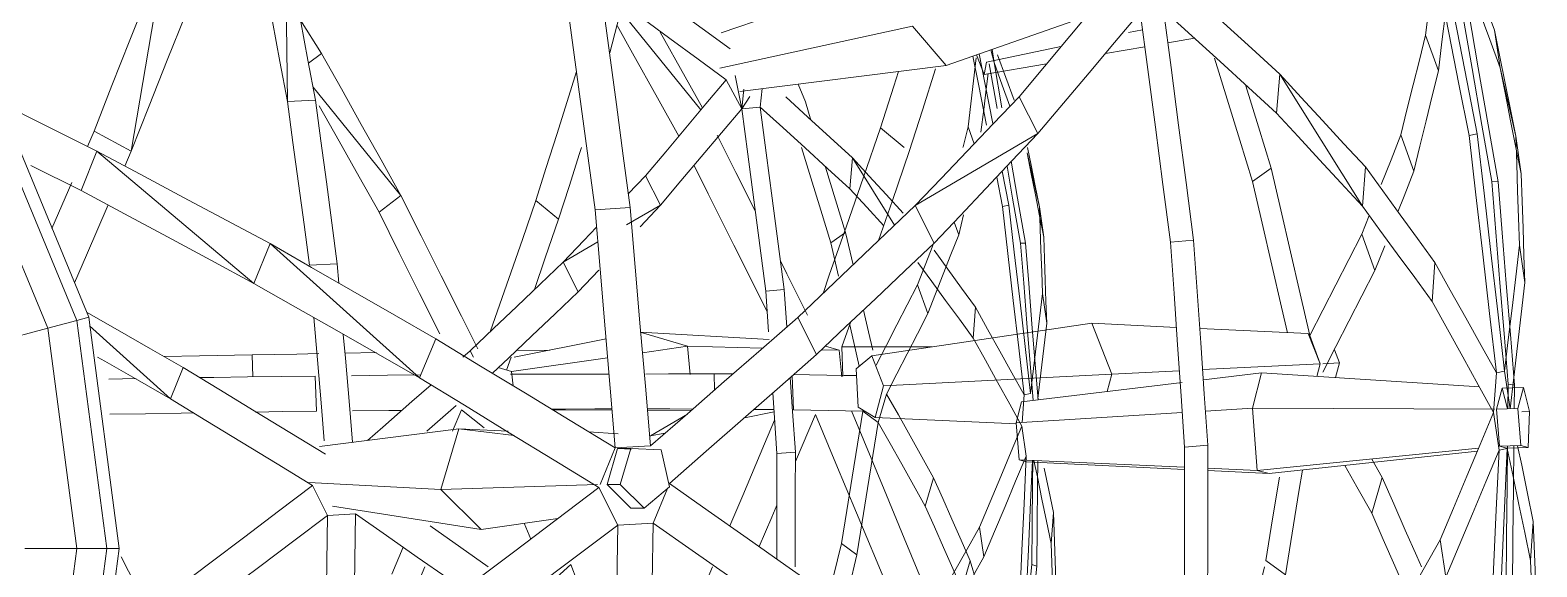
# Model space of a CAD drawing. Header units: inches. Extents: x -1427 to 2274, y -2183 to 260.
# Drawn here: x 797.14 to 802.6, y -431.18 to -429.24 of the extents above; entities that cross this region are included whole.
import ezdxf

# ---------------------------------------------------------------- set-up
doc = ezdxf.new("R2010")
doc.units = ezdxf.units.IN
doc.header["$MEASUREMENT"] = 0
doc.layers.add('G-IMPT', color=8, linetype='Continuous', lineweight=9)

# ---------------------------------------------------------------- blocks, each defined once
blk = doc.blocks.new('Family - ___-2596914-_A1004 - Light Fixture Schedule')
at = {"layer": 'G-IMPT'}
for p, q in [((-10.8461, -428.9476), (-10.9708, -429.6794)), ((-10.405, -429.4994), (-10.4128, -428.9143)), ((-8.8341, -429.2506), (-8.1337, -429.0112)), ((-10.3579, -429.204), (-10.2813, -429.3248)), ((-8.9075, -429.5295), (-9.1972, -429.1722)), ((-8.0192, -429.3684), (-7.5117, -429.1913)), ((-8.8383, -429.3782), (-8.1408, -429.226)), ((-8.0192, -429.3684), (-8.1408, -429.226)), ((-7.358, -429.2494), (-7.3075, -429.239)), ((-7.2159, -429.2863), (-7.1199, -429.2697)), ((-6.2358, -429.3877), (-6.2822, -429.2586)), ((-6.0332, -429.2412), (-6.0126, -429.3771)), ((-10.2813, -429.3248), (-10.3284, -429.3603)), ((-7.8816, -429.4014), (-7.9091, -429.33)), ((-7.8728, -429.3562), (-7.603, -429.3002)), ((-7.8454, -429.3584), (-7.8572, -429.3119)), ((-7.8528, -429.3103), (-7.8454, -429.3584)), ((-7.4423, -429.3255), (-7.2994, -429.3007)), ((-8.766, -429.4627), (-8.0192, -429.3684)), ((-7.8816, -429.4014), (-7.8728, -429.3562)), ((-7.8816, -429.4014), (-7.6549, -429.3622)), ((-7.8345, -429.5247), (-7.8628, -429.3624)), ((-7.8454, -429.3584), (-7.817, -429.5219)), ((-5.956, -429.6241), (-6.0126, -429.3771)), ((-8.816, -429.4202), (-8.7592, -429.5252)), ((-8.7829, -429.4048), (-8.7592, -429.5252)), ((-8.5547, -429.436), (-8.5289, -429.5006)), ((-6.822, -429.541), (-6.8106, -429.4004)), ((-6.5111, -429.8786), (-6.8106, -429.4004)), ((-10.405, -429.4994), (-10.3031, -429.4937)), ((-9.9938, -429.8396), (-10.3119, -429.4471)), ((-8.7514, -429.4546), (-8.7592, -429.5252)), ((-8.7592, -429.5252), (-8.7294, -429.481)), ((-8.6853, -429.4525), (-8.6922, -429.5194)), ((-7.7549, -429.4816), (-7.6868, -429.6153)), ((-11.1679, -430.2916), (-11.4869, -429.5212)), ((-11.1247, -430.28), (-11.4482, -429.4989)), ((-8.7592, -429.5252), (-8.6922, -429.5194)), ((-8.5289, -429.5006), (-8.5087, -429.5661)), ((-11.2732, -430.3198), (-11.5814, -429.5758)), ((-11.1292, -429.6617), (-11.1052, -429.6065)), ((-11.1052, -429.6065), (-10.9708, -429.6794)), ((-8.2565, -429.5949), (-8.1705, -429.6656)), ((-7.9178, -429.6522), (-7.9397, -429.5911)), ((-8.1314, -429.876), (-7.6868, -429.6153)), ((-6.325, -429.7516), (-6.3723, -429.6198)), ((-6.1249, -429.6217), (-6.0956, -429.6156)), ((-5.956, -429.6241), (-5.9359, -429.7614)), ((-11.1516, -429.8213), (-11.095, -429.6788)), ((-10.5261, -430.1578), (-11.095, -429.6788)), ((-10.9708, -429.6794), (-10.9938, -429.7328)), ((-8.3677, -429.815), (-8.3587, -429.7035)), ((-8.206, -429.9471), (-8.3587, -429.7035)), ((-7.6811, -429.8809), (-7.726, -429.685)), ((-11.334, -429.731), (-11.1516, -429.8213)), ((-9.1073, -429.7679), (-9.1704, -429.834)), ((-9.1073, -429.7679), (-9.0533, -429.8739)), ((-7.7917, -429.8741), (-7.8158, -429.7515)), ((-6.8419, -429.7403), (-6.9091, -429.7885)), ((-6.5005, -429.7357), (-6.5111, -429.8786)), ((-11.2579, -429.9585), (-11.186, -429.7927)), ((-7.8359, -429.7727), (-7.815, -429.879)), ((-6.0201, -429.7901), (-6.0428, -429.7889)), ((-9.9938, -429.8396), (-10.0731, -429.9003)), ((-9.505, -429.8577), (-9.4226, -429.9254)), ((-9.1768, -429.9463), (-9.0533, -429.8739)), ((-9.1278, -429.9526), (-9.0533, -429.8739)), ((-8.1314, -429.876), (-8.0626, -430.0121)), ((-7.815, -429.879), (-7.7917, -429.8741)), ((-9.2901, -429.8908), (-9.1639, -429.8833)), ((-7.9559, -429.9098), (-7.9736, -429.9819)), ((-7.6811, -429.8809), (-7.6651, -429.9898)), ((-6.5131, -429.9798), (-6.4866, -429.912)), ((-8.3834, -429.973), (-8.4367, -430.0112)), ((-8.3834, -429.973), (-8.3562, -430.0904)), ((-7.9736, -429.9819), (-7.9902, -429.9357)), ((-6.5131, -429.9798), (-6.4658, -430.1114)), ((-10.5261, -430.1578), (-10.4675, -430.0137)), ((-9.9259, -430.4998), (-10.4675, -430.0137)), ((-9.4058, -430.0806), (-9.2804, -430.007)), ((-8.4089, -430.1314), (-8.4367, -430.0112)), ((-7.7318, -430.0125), (-7.7498, -430.0116)), ((-7.2061, -430.0085), (-7.1226, -430.0013)), ((-6.4306, -430.0214), (-6.4658, -430.1114)), ((-5.9422, -430.0198), (-5.9227, -430.1547)), ((-10.3244, -430.0923), (-10.2244, -430.0864)), ((-10.2183, -430.1569), (-10.2244, -430.0864)), ((-9.4058, -430.0806), (-9.3512, -430.1885)), ((-6.2484, -430.0823), (-6.2585, -430.2231)), ((-9.3512, -430.1885), (-9.2767, -430.1098)), ((-8.6722, -430.1856), (-8.606, -430.1799)), ((-8.6722, -430.1856), (-8.6622, -430.3328)), ((-8.5965, -430.3162), (-8.606, -430.1799)), ((-8.1227, -430.1629), (-8.0853, -430.2672)), ((-7.6702, -430.1946), (-7.6547, -430.3016)), ((-7.9129, -430.2442), (-7.9209, -430.3558)), ((-11.1679, -430.2916), (-11.2732, -430.3198)), ((-11.1679, -430.2916), (-11.1247, -430.28)), ((-11.059, -431.1182), (-11.1679, -430.2916)), ((-11.0143, -431.1182), (-11.1247, -430.28)), ((-10.8285, -430.5752), (-11.1222, -430.3116)), ((-8.5559, -430.2809), (-8.4882, -430.415)), ((-8.3659, -430.2993), (-8.3964, -430.3878)), ((-8.2885, -430.4196), (-7.491, -430.3022)), ((-7.1851, -430.3169), (-7.491, -430.3022)), ((-7.491, -430.3022), (-7.419, -430.4863)), ((-11.2732, -430.3198), (-11.4545, -430.3684)), ((-11.1681, -431.1182), (-11.2732, -430.3198)), ((-9.9259, -430.4998), (-9.8677, -430.3582)), ((-9.5832, -430.4249), (-9.2509, -430.3588)), ((-9.1269, -430.3341), (-8.9562, -430.3852)), ((-8.6603, -430.3607), (-9.1269, -430.3341)), ((-6.7073, -430.3398), (-7.1004, -430.321)), ((-6.6645, -430.4492), (-6.7073, -430.3398)), ((-6.7016, -430.3467), (-6.6647, -430.4492)), ((-10.5329, -430.4166), (-10.5301, -430.4964)), ((-10.1965, -430.4103), (-10.0819, -430.4082)), ((-9.7424, -430.4016), (-9.7692, -430.4249)), ((-9.7424, -430.4016), (-9.7306, -430.4249)), ((-9.5947, -430.4249), (-9.6109, -430.4719)), ((-9.5739, -430.4008), (-9.455, -430.3994)), ((-9.1187, -430.4088), (-8.9562, -430.3852)), ((-8.9562, -430.3852), (-8.946, -430.4875)), ((-8.684, -430.3924), (-8.9562, -430.3852)), ((-8.4063, -430.3997), (-8.4702, -430.398)), ((-8.4562, -430.3848), (-8.4063, -430.3997)), ((-8.4063, -430.3997), (-8.3967, -430.4967)), ((-8.3964, -430.3878), (-8.3927, -430.4939)), ((-8.3452, -430.4669), (-8.2885, -430.4196)), ((-8.2885, -430.4196), (-8.2457, -430.529)), ((-6.5942, -430.4456), (-6.6128, -430.3981)), ((-10.8285, -430.5752), (-10.7824, -430.4629)), ((-9.5928, -430.4774), (-9.6411, -430.4629)), ((-9.5928, -430.4774), (-9.2452, -430.4271)), ((-9.5928, -430.4774), (-9.5878, -430.5285)), ((-8.3452, -430.4669), (-8.3375, -430.6056)), ((-7.419, -430.4863), (-7.1744, -430.4743)), ((-7.09, -430.4701), (-6.6645, -430.4492)), ((-6.6645, -430.4492), (-6.6765, -430.4945)), ((-6.6542, -430.4487), (-6.5942, -430.4456)), ((-6.6083, -430.4989), (-6.5942, -430.4456)), ((-6.026, -430.4822), (-5.9961, -430.476)), ((-5.9961, -430.476), (-5.9765, -430.6121)), ((-11.0521, -430.5044), (-10.9522, -430.5025)), ((-10.3045, -430.4938), (-10.3, -430.6203)), ((-8.8596, -430.4852), (-8.8576, -430.5436)), ((-8.8596, -430.4852), (-8.7912, -430.4858)), ((-8.5763, -430.4923), (-8.572, -430.6156)), ((-8.2457, -430.529), (-8.276, -430.6439)), ((-8.2457, -430.529), (-7.419, -430.4863)), ((-7.7455, -430.587), (-7.1642, -430.5165)), ((-7.4356, -430.5494), (-7.419, -430.4863)), ((-7.0874, -430.5072), (-6.877, -430.4816)), ((-6.877, -430.4816), (-6.9099, -430.6096)), ((-6.877, -430.4816), (-6.0876, -430.5322)), ((-6.026, -430.4822), (-6.0362, -430.6252)), ((-5.9842, -430.6124), (-5.9833, -430.5223)), ((-5.9602, -430.5265), (-5.9833, -430.5223)), ((-5.9602, -430.5265), (-5.9611, -430.6117)), ((-8.2346, -430.5584), (-8.2649, -430.6613)), ((-7.765, -430.663), (-7.7455, -430.587)), ((-7.7365, -430.5612), (-7.7437, -430.6617)), ((-7.7365, -430.5612), (-7.7129, -430.5563)), ((-6.0056, -430.5375), (-6.0251, -430.6135)), ((-6.0056, -430.5375), (-5.9282, -430.5353)), ((-5.9861, -430.6124), (-6.0056, -430.5375)), ((-5.9282, -430.5353), (-5.9478, -430.6113)), ((-5.9282, -430.5353), (-5.9057, -430.6222)), ((-10.7438, -430.6271), (-10.7899, -430.6278)), ((-9.8998, -430.6931), (-9.7942, -430.6005)), ((-9.8075, -430.6928), (-9.7748, -430.6156)), ((-9.692, -430.6803), (-9.7748, -430.6156)), ((-9.4439, -430.6159), (-9.2294, -430.6167)), ((-9.1008, -430.6172), (-8.9427, -430.6177)), ((-8.9563, -430.6315), (-9.0897, -430.7103)), ((-8.7496, -430.6442), (-8.6418, -430.6232)), ((-8.6428, -430.615), (-8.7136, -430.6144)), ((-8.4925, -430.6324), (-8.5651, -430.8029)), ((-8.3375, -430.6056), (-8.276, -430.6439)), ((-8.2649, -430.6613), (-8.3211, -430.6202)), ((-7.765, -430.663), (-7.1641, -430.6255)), ((-7.0795, -430.6202), (-6.9099, -430.6096)), ((-6.9099, -430.6096), (-6.8923, -430.8351)), ((-6.0331, -430.6135), (-6.9099, -430.6096)), ((-6.0362, -430.6252), (-6.0164, -430.762)), ((-6.0251, -430.6135), (-5.9478, -430.6113)), ((-6.0251, -430.6135), (-6.0147, -430.7475)), ((-5.9478, -430.6113), (-5.9373, -430.7453)), ((-5.9332, -430.623), (-5.9057, -430.6222)), ((-5.9057, -430.6222), (-5.9113, -430.752)), ((-10.2891, -430.748), (-9.7844, -430.6845)), ((-9.7844, -430.6845), (-9.8489, -430.9039)), ((-9.5841, -430.7091), (-9.7844, -430.6845)), ((-9.6056, -430.6932), (-9.7844, -430.6845)), ((-9.314, -430.695), (-9.2073, -430.7023)), ((-8.276, -430.6439), (-7.7647, -430.6667)), ((-7.7546, -430.797), (-7.765, -430.663)), ((-7.7446, -430.6745), (-7.729, -430.7831)), ((-9.2179, -430.7534), (-9.0898, -430.7458)), ((-9.0897, -430.7103), (-9.0373, -430.7002)), ((-7.1555, -430.7509), (-7.0709, -430.7436)), ((-5.9373, -430.7453), (-6.0147, -430.7475)), ((-6.0147, -430.7475), (-5.9886, -430.7542)), ((-5.9113, -430.752), (-5.9886, -430.7542)), ((-5.9373, -430.7453), (-5.9113, -430.752)), ((-9.2179, -430.7534), (-9.2725, -430.8863)), ((-9.2472, -430.8855), (-9.2088, -430.7552)), ((-9.1608, -430.7555), (-9.2088, -430.7552)), ((-9.1587, -430.7576), (-9.2088, -430.7552)), ((-9.1992, -430.8858), (-9.1608, -430.7555)), ((-9.0509, -430.7609), (-9.1608, -430.7555)), ((-9.0212, -430.8945), (-9.0509, -430.7609)), ((-8.6321, -430.7742), (-8.565, -430.7685)), ((-7.7546, -430.797), (-7.1556, -430.8235)), ((-7.7546, -430.797), (-7.7285, -430.8037)), ((-7.7285, -430.8037), (-7.1556, -430.8316)), ((-6.0905, -430.755), (-6.8923, -430.8351)), ((-6.0949, -430.7656), (-6.8485, -430.8465)), ((-6.4772, -430.7937), (-6.4394, -430.8611)), ((-6.0164, -430.762), (-5.9864, -430.7562)), ((-8.0643, -430.8616), (-8.0945, -430.9641)), ((-7.0711, -430.8272), (-6.8923, -430.8351)), ((-7.0711, -430.8357), (-6.8485, -430.8465)), ((-6.8923, -430.8351), (-6.8485, -430.8465)), ((-6.4394, -430.8611), (-6.4775, -430.9904)), ((-10.3274, -430.8783), (-9.8489, -430.9039)), ((-10.314, -430.8902), (-10.2595, -430.9982)), ((-9.8489, -430.9039), (-9.2815, -430.8865)), ((-9.7037, -431.0485), (-9.8489, -430.9039)), ((-9.277, -430.8972), (-9.2081, -431.0334)), ((-9.2472, -430.8855), (-9.1992, -430.8858)), ((-9.2472, -430.8855), (-9.1609, -430.9714)), ((-9.1129, -430.9717), (-9.1992, -430.8858)), ((-9.1129, -430.9717), (-9.0212, -430.8945)), ((-9.0801, -431.0258), (-9.0286, -430.9007)), ((-10.2412, -430.9642), (-9.7037, -431.0485)), ((-10.2595, -430.9982), (-10.158, -430.9922)), ((-9.7037, -431.0485), (-9.4249, -431.0089)), ((-9.2081, -431.0334), (-9.0801, -431.0258)), ((-9.1609, -430.9714), (-9.1129, -430.9717)), ((-7.6386, -431.0993), (-7.6307, -430.9876)), ((-5.9024, -431.1609), (-5.8925, -431.0201)), ((-9.5237, -431.0834), (-9.5475, -431.0263)), ((-7.8976, -431.0406), (-7.8822, -431.1474)), ((-11.1681, -431.1182), (-11.3557, -431.1182)), ((-11.2732, -431.9167), (-11.1681, -431.1182)), ((-11.1681, -431.1182), (-11.059, -431.1182)), ((-11.1679, -431.9449), (-11.059, -431.1182)), ((-11.1247, -431.9565), (-11.0143, -431.1182)), ((-11.059, -431.1182), (-11.0143, -431.1182)), ((-10.0268, -431.2106), (-9.9855, -431.113)), ((-8.3423, -431.1407), (-8.3984, -431.0997)), ((-6.2291, -431.0868), (-6.2096, -431.2216)), ((-11.0069, -431.1474), (-10.913, -431.3324)), ((-9.9067, -431.1843), (-9.9433, -431.2703)), ((-9.3786, -431.1761), (-9.4562, -431.2452)), ((-8.9147, -431.3013), (-8.8652, -431.1843)), ((-7.932, -431.1624), (-7.9623, -431.2651)), ((-7.6907, -431.1817), (-7.7088, -431.1761)), ((-6.7901, -431.2131), (-6.8608, -431.1614))]:
    blk.add_line(p, q, dxfattribs=at)
at = {"layer": 'G-IMPT', "flags": 128}
for points in [[(-6.1851, -428.8244), (-6.1471, -428.9286), (-6.1091, -429.0328), (-6.0711, -429.137), (-6.0332, -429.2412)], [(-6.2709, -428.8783), (-6.2344, -429.0641), (-6.1979, -429.25), (-6.1614, -429.4358), (-6.1249, -429.6217)], [(-6.0956, -429.6156), (-6.132, -429.4296), (-6.1685, -429.2437), (-6.2049, -429.0577), (-6.2414, -428.8718)], [(-11.1052, -429.6065), (-11.0405, -429.4417), (-10.9757, -429.277), (-10.9109, -429.1123), (-10.8461, -428.9476)], [(-10.5136, -428.9191), (-10.4865, -429.0642), (-10.4593, -429.2093), (-10.4321, -429.3544), (-10.405, -429.4994)], [(-10.3031, -429.4937), (-10.3305, -429.3489), (-10.3579, -429.204), (-10.3853, -429.0591), (-10.4128, -428.9143)], [(-6.2822, -429.2586), (-6.2698, -429.1536), (-6.2574, -429.0485), (-6.2481, -428.9694)], [(-6.1852, -428.9702), (-6.1979, -429.0746), (-6.2105, -429.1789), (-6.2232, -429.2833), (-6.2358, -429.3877)], [(-6.0428, -429.7889), (-6.0784, -429.5843), (-6.114, -429.3796), (-6.1496, -429.1749), (-6.1852, -428.9702)], [(-6.1632, -428.9651), (-6.1274, -429.1713), (-6.0916, -429.3776), (-6.0558, -429.5839), (-6.0201, -429.7901)], [(-6.0126, -429.3771), (-6.0503, -429.2741), (-6.0879, -429.1711), (-6.1256, -429.0681), (-6.1632, -428.9651)], [(-10.7092, -429.0204), (-10.7746, -429.1852), (-10.84, -429.3499), (-10.9054, -429.5146), (-10.9708, -429.6794)], [(-8.8017, -429.3088), (-8.9026, -429.2351), (-9.0035, -429.1613), (-9.1044, -429.0876), (-9.2052, -429.0139)], [(-7.3875, -429.043), (-7.4793, -429.1527), (-7.5712, -429.2623), (-7.663, -429.3719), (-7.7549, -429.4816)], [(-6.8106, -429.4004), (-6.9122, -429.3074), (-7.0138, -429.2144), (-7.1153, -429.1214), (-7.1959, -429.0476)], [(-9.3917, -429.143), (-9.3663, -429.3299), (-9.3409, -429.5169), (-9.3155, -429.7038), (-9.2901, -429.8908)], [(-9.1639, -429.8833), (-9.1887, -429.6964), (-9.2135, -429.5096), (-9.2384, -429.3227), (-9.2632, -429.1358)], [(-9.19, -429.145), (-9.2101, -429.2208), (-9.2372, -429.3227)], [(-9.2223, -429.1212), (-9.1208, -429.1959), (-9.0192, -429.2707), (-8.9176, -429.3454), (-8.816, -429.4202)], [(-7.2313, -429.1682), (-7.129, -429.2614), (-7.0267, -429.3546), (-6.9243, -429.4478), (-6.822, -429.541)], [(-7.1226, -430.0013), (-7.1498, -429.793), (-7.177, -429.5847), (-7.2041, -429.3765), (-7.2313, -429.1682)], [(-8.9868, -429.6241), (-9.0641, -429.4863), (-9.1552, -429.324), (-9.2111, -429.2243)], [(-7.6868, -429.6153), (-7.5941, -429.5054), (-7.5013, -429.3954), (-7.4086, -429.2854), (-7.3159, -429.1755)], [(-7.3159, -429.1755), (-7.2884, -429.3837), (-7.261, -429.592), (-7.2336, -429.8002), (-7.2061, -430.0085)], [(-9.0544, -429.2474), (-8.9637, -429.4097), (-8.9011, -429.5218)], [(-6.3723, -429.6198), (-6.3498, -429.5295), (-6.3273, -429.4392), (-6.3048, -429.3489), (-6.2822, -429.2586)], [(-6.0332, -429.2412), (-6.0139, -429.3369), (-5.9946, -429.4327), (-5.9753, -429.5284), (-5.956, -429.6241)], [(-10.2813, -429.3248), (-10.2094, -429.4535), (-10.1375, -429.5822), (-10.0657, -429.7109), (-9.9938, -429.8396)], [(-7.8495, -429.5793), (-7.8784, -429.4318), (-7.8991, -429.3265)], [(-7.8326, -429.3295), (-7.8025, -429.4121), (-7.7723, -429.4947)], [(-8.057, -429.3802), (-8.1048, -429.5302), (-8.1526, -429.6803)], [(-7.9397, -429.5911), (-7.9299, -429.5078), (-7.92, -429.4245), (-7.9102, -429.3412)], [(-7.9219, -429.3345), (-7.9018, -429.4369), (-7.8729, -429.5843)], [(-7.7878, -429.516), (-7.8155, -429.44), (-7.8454, -429.3584)], [(-6.9091, -429.7885), (-6.955, -429.6396), (-7.0009, -429.4906), (-7.0468, -429.3417)], [(-6.2358, -429.3877), (-6.2581, -429.4786), (-6.2804, -429.5696), (-6.3027, -429.6606), (-6.325, -429.7516)], [(-5.9359, -429.7614), (-5.9551, -429.6653), (-5.9743, -429.5693), (-5.9935, -429.4732), (-6.0126, -429.3771)], [(-9.505, -429.8577), (-9.4673, -429.7379), (-9.4296, -429.6182), (-9.3919, -429.4985), (-9.358, -429.3908)], [(-8.816, -429.4202), (-8.8888, -429.5071), (-8.9616, -429.594), (-9.0344, -429.6809), (-9.1073, -429.7679)], [(-8.2565, -429.5949), (-8.209, -429.4438), (-8.1921, -429.3902)], [(-7.8671, -429.3977), (-7.8728, -429.4452), (-7.8829, -429.5279), (-7.8929, -429.6107)], [(-6.9336, -429.4424), (-6.8877, -429.5914), (-6.8419, -429.7403)], [(-6.5005, -429.7357), (-6.5781, -429.6519), (-6.6556, -429.5681), (-6.7331, -429.4842), (-6.8106, -429.4004)], [(-10.2244, -430.0864), (-10.244, -429.9382), (-10.2637, -429.7901), (-10.2834, -429.6419), (-10.3031, -429.4937)], [(-8.3587, -429.7035), (-8.4392, -429.6298), (-8.5197, -429.5561), (-8.6002, -429.4823)], [(-7.7549, -429.4816), (-7.849, -429.5802), (-7.9432, -429.6788), (-8.0373, -429.7774), (-8.1314, -429.876)], [(-11.095, -429.6788), (-11.2784, -429.5873), (-11.4504, -429.5015)], [(-10.405, -429.4994), (-10.3848, -429.6477), (-10.3647, -429.7959), (-10.3446, -429.9441), (-10.3244, -430.0923)], [(-10.0731, -429.9003), (-10.1453, -429.7716), (-10.2175, -429.6429), (-10.2896, -429.5142)], [(-9.0533, -429.8739), (-8.9798, -429.7867), (-8.9062, -429.6996), (-8.8327, -429.6124), (-8.7592, -429.5252)], [(-8.7592, -429.5252), (-8.7374, -429.6903), (-8.7157, -429.8554), (-8.6939, -430.0205), (-8.6722, -430.1856)], [(-8.6922, -429.5194), (-8.611, -429.5933), (-8.5299, -429.6672), (-8.4488, -429.7411), (-8.3677, -429.815)], [(-8.606, -430.1799), (-8.6275, -430.0148), (-8.6491, -429.8497), (-8.6706, -429.6845), (-8.6922, -429.5194)], [(-6.822, -429.541), (-6.7443, -429.6254), (-6.6665, -429.7098), (-6.5888, -429.7942), (-6.5111, -429.8786)], [(-8.4649, -430.194), (-8.4421, -430.1284), (-8.3802, -429.9506), (-8.3184, -429.7727), (-8.2565, -429.5949)], [(-7.9583, -429.6656), (-7.9576, -429.6627), (-7.9397, -429.5911)], [(-8.8483, -429.6212), (-8.7808, -429.7556), (-8.7104, -429.8956)], [(-8.0626, -430.0121), (-7.9686, -429.9129), (-7.8747, -429.8137), (-7.7807, -429.7145), (-7.6868, -429.6153)], [(-6.4427, -429.7998), (-6.4075, -429.7098), (-6.3723, -429.6198)], [(-6.1249, -429.6217), (-6.1002, -429.8368), (-6.0755, -430.052), (-6.0507, -430.2671), (-6.026, -430.4822)], [(-5.9961, -430.476), (-6.021, -430.2609), (-6.0458, -430.0458), (-6.0707, -429.8307), (-6.0956, -429.6156)], [(-5.956, -429.6241), (-5.9525, -429.723), (-5.9491, -429.822), (-5.9457, -429.9209), (-5.9422, -430.0198)], [(-10.4675, -430.0137), (-10.6243, -429.93), (-10.7812, -429.8463), (-10.9381, -429.7625), (-11.095, -429.6788)], [(-9.3398, -429.6656), (-9.3468, -429.6875), (-9.3847, -429.8064), (-9.4226, -429.9254)], [(-8.4367, -430.0112), (-8.4731, -429.8931), (-8.5095, -429.7751), (-8.5432, -429.6656)], [(-8.1742, -429.9029), (-8.2357, -429.8364), (-8.2972, -429.77), (-8.3587, -429.7035)], [(-8.1526, -429.6803), (-8.2136, -429.8572), (-8.2635, -430.0019)], [(-7.7833, -429.7157), (-7.7602, -429.849), (-7.7318, -430.0125)], [(-7.6651, -429.9898), (-7.6803, -429.9136), (-7.6955, -429.8374), (-7.7108, -429.7612), (-7.726, -429.685)], [(-7.7244, -429.6656), (-7.7116, -429.7291), (-7.6963, -429.805), (-7.6811, -429.8809)], [(-8.6671, -430.2603), (-8.6952, -430.2041), (-8.7878, -430.0189), (-8.8805, -429.8338), (-8.9322, -429.7303)], [(-8.4561, -429.7368), (-8.4198, -429.8549), (-8.3834, -429.973)], [(-7.7498, -430.0116), (-7.7781, -429.8493), (-7.7983, -429.7331)], [(-6.8419, -429.7403), (-6.8068, -429.8919), (-6.7717, -430.0435), (-6.7366, -430.1951), (-6.7016, -430.3467)], [(-6.2484, -430.0823), (-6.3115, -429.9957), (-6.3745, -429.909), (-6.4375, -429.8223), (-6.5005, -429.7357)], [(-6.325, -429.7516), (-6.3602, -429.8415), (-6.3824, -429.8982)], [(-5.9227, -430.1547), (-5.926, -430.0564), (-5.9293, -429.9581), (-5.9326, -429.8598), (-5.9359, -429.7614)], [(-11.1516, -429.8213), (-10.9952, -429.9054), (-10.8389, -429.9896), (-10.6825, -430.0737), (-10.5261, -430.1578)], [(-8.3677, -429.815), (-8.306, -429.8819), (-8.2444, -429.9488)], [(-6.7826, -430.3362), (-6.804, -430.2433), (-6.839, -430.0917), (-6.8741, -429.9401), (-6.9091, -429.7885)], [(-5.9833, -430.5223), (-5.9982, -430.339), (-6.013, -430.1556), (-6.0279, -429.9723), (-6.0428, -429.7889)], [(-6.0201, -429.7901), (-6.0051, -429.9742), (-5.9901, -430.1583), (-5.9752, -430.3424), (-5.9602, -430.5265)], [(-11.0545, -429.8736), (-11.1326, -430.0551), (-11.1761, -430.156)], [(-9.9938, -429.8396), (-9.9206, -429.9851), (-9.8475, -430.1307), (-9.7743, -430.2762), (-9.7146, -430.3949)], [(-9.6702, -430.3327), (-9.6521, -430.2807), (-9.6031, -430.1397), (-9.554, -429.9987), (-9.505, -429.8577)], [(-8.1314, -429.876), (-8.2376, -429.9772), (-8.3437, -430.0784), (-8.4498, -430.1797), (-8.5559, -430.2809)], [(-7.815, -429.879), (-7.7954, -430.0495), (-7.7758, -430.2201), (-7.7562, -430.3907), (-7.7365, -430.5612)], [(-7.7129, -430.5563), (-7.7326, -430.3858), (-7.7523, -430.2152), (-7.772, -430.0447), (-7.7917, -429.8741)], [(-6.5111, -429.8786), (-6.4479, -429.9647), (-6.3848, -430.0508), (-6.3216, -430.137), (-6.2585, -430.2231)], [(-9.8528, -430.3407), (-9.9262, -430.1939), (-9.9997, -430.0471), (-10.0731, -429.9003)], [(-9.4226, -429.9254), (-9.4709, -430.0657), (-9.5105, -430.1804)], [(-9.2901, -429.8908), (-9.2721, -430.1064), (-9.254, -430.3221), (-9.236, -430.5377), (-9.2179, -430.7534)], [(-9.0898, -430.7458), (-9.1083, -430.5302), (-9.1268, -430.3146), (-9.1453, -430.0989), (-9.1639, -429.8833)], [(-7.6811, -429.8809), (-7.6783, -429.9593), (-7.6756, -430.0377), (-7.6729, -430.1162), (-7.6702, -430.1946)], [(-9.2848, -429.9538), (-9.3312, -430.0024), (-9.4058, -430.0806)], [(-7.9736, -429.9819), (-8.0015, -430.0532), (-8.0294, -430.1246), (-8.0573, -430.1959), (-8.0853, -430.2672)], [(-6.7016, -430.3467), (-6.6544, -430.255), (-6.6073, -430.1633), (-6.5602, -430.0715), (-6.5131, -429.9798)], [(-9.8677, -430.3582), (-10.0177, -430.2721), (-10.1676, -430.186), (-10.3175, -430.0999), (-10.4675, -430.0137)], [(-8.4882, -430.415), (-8.3818, -430.3143), (-8.2754, -430.2136), (-8.169, -430.1128), (-8.0626, -430.0121)], [(-8.1227, -430.1629), (-8.0948, -430.0915), (-8.0669, -430.0202)], [(-7.9129, -430.2442), (-7.9629, -430.1754), (-8.0129, -430.1067), (-8.0628, -430.038)], [(-7.7036, -430.5819), (-7.7145, -430.4476), (-7.7263, -430.3023), (-7.7381, -430.1569), (-7.7498, -430.0116)], [(-7.7318, -430.0125), (-7.72, -430.1584), (-7.7081, -430.3044), (-7.6963, -430.4503), (-7.6857, -430.5798)], [(-7.6547, -430.3016), (-7.6573, -430.2236), (-7.6599, -430.1457), (-7.6625, -430.0677), (-7.6651, -429.9898)], [(-7.2061, -430.0085), (-7.1935, -430.1941), (-7.1808, -430.3797), (-7.1682, -430.5653), (-7.1555, -430.7509)], [(-7.0709, -430.7436), (-7.0838, -430.558), (-7.0968, -430.3725), (-7.1097, -430.1869), (-7.1226, -430.0013)], [(-5.9422, -430.0198), (-5.9557, -430.1338), (-5.9692, -430.2479), (-5.9827, -430.362), (-5.9961, -430.476)], [(-9.4058, -430.0806), (-9.49, -430.1608), (-9.5741, -430.2411), (-9.6582, -430.3213), (-9.7424, -430.4016)], [(-8.6195, -430.0764), (-8.5962, -430.1227), (-8.5209, -430.2725)], [(-8.1211, -430.0826), (-8.0711, -430.1509), (-8.021, -430.2192), (-7.9709, -430.2875), (-7.9209, -430.3558)], [(-6.026, -430.4822), (-6.0816, -430.3822), (-6.1372, -430.2823), (-6.1928, -430.1823), (-6.2484, -430.0823)], [(-6.4658, -430.1114), (-6.5129, -430.2032), (-6.56, -430.295), (-6.6071, -430.3868), (-6.6542, -430.4787)], [(-10.5261, -430.1578), (-10.376, -430.2433), (-10.226, -430.3288), (-10.0759, -430.4143), (-9.9259, -430.4998)], [(-9.6624, -430.4831), (-9.6043, -430.4281), (-9.5199, -430.3482), (-9.4356, -430.2683), (-9.3512, -430.1885)], [(-8.2722, -430.4538), (-8.2348, -430.381), (-8.1974, -430.3083), (-8.1601, -430.2356), (-8.1227, -430.1629)], [(-7.6702, -430.1946), (-7.6808, -430.285), (-7.6915, -430.3754), (-7.7022, -430.4659), (-7.7129, -430.5563)], [(-5.9762, -430.6121), (-5.9629, -430.4985), (-5.9495, -430.3839), (-5.9361, -430.2693), (-5.9227, -430.1547)], [(-8.3183, -430.2542), (-8.3, -430.3336), (-8.2846, -430.4)], [(-7.7365, -430.5612), (-7.7806, -430.482), (-7.8247, -430.4027), (-7.8688, -430.3234), (-7.9129, -430.2442)], [(-6.2585, -430.2231), (-6.2029, -430.3236), (-6.1473, -430.4241), (-6.0918, -430.5246), (-6.0362, -430.6252)], [(-10.7824, -430.4629), (-10.9013, -430.3946), (-11.0201, -430.3263), (-11.1321, -430.262)], [(-10.3086, -430.2817), (-10.2958, -430.4342), (-10.2815, -430.6052), (-10.2713, -430.728)], [(-8.5559, -430.2809), (-8.6894, -430.3971), (-8.8229, -430.5134), (-8.9563, -430.6296), (-9.0898, -430.7458)], [(-8.3336, -430.4573), (-8.3534, -430.3718), (-8.3694, -430.3026)], [(-8.0853, -430.2672), (-8.1226, -430.34), (-8.1599, -430.4128), (-8.1973, -430.4856), (-8.2346, -430.5584)], [(-7.6865, -430.5741), (-7.6759, -430.4833), (-7.6653, -430.3924), (-7.6547, -430.3016)], [(-10.1688, -430.7329), (-10.1803, -430.5992), (-10.195, -430.4283), (-10.2024, -430.3423)], [(-9.2179, -430.7534), (-9.3804, -430.6546), (-9.5428, -430.5558), (-9.7053, -430.457), (-9.8677, -430.3582)], [(-7.9209, -430.3558), (-7.8768, -430.4355), (-7.8328, -430.5152), (-7.7887, -430.5948), (-7.7446, -430.6745)], [(-11.0922, -430.4249), (-11.0664, -430.4396), (-10.9475, -430.5074), (-10.8285, -430.5752)], [(-10.8526, -430.4226), (-10.7233, -430.4201), (-10.5329, -430.4166)], [(-10.5329, -430.4166), (-10.3704, -430.4135), (-10.2913, -430.4121)], [(-9.0209, -430.882), (-8.8877, -430.7653), (-8.7546, -430.6485), (-8.6214, -430.5318), (-8.4882, -430.415)], [(-8.3964, -430.3878), (-8.2619, -430.3877), (-8.1274, -430.3876), (-8.0709, -430.3876)], [(-10.2672, -430.7762), (-10.396, -430.6979), (-10.5248, -430.6195), (-10.6536, -430.5412), (-10.7824, -430.4629)], [(-10.7235, -430.4987), (-10.6719, -430.4981), (-10.5495, -430.4967), (-10.427, -430.4952), (-10.3045, -430.4938)], [(-10.1732, -430.4922), (-10.0419, -430.4906), (-9.9215, -430.4892)], [(-9.8844, -430.5252), (-9.954, -430.5859), (-10.0598, -430.678), (-10.115, -430.7261)], [(-9.9259, -430.4998), (-9.7637, -430.5992), (-9.6014, -430.6985), (-9.4392, -430.7979), (-9.277, -430.8972)], [(-9.5965, -430.4863), (-9.5092, -430.4863), (-9.4026, -430.4862), (-9.2959, -430.4862), (-9.2403, -430.4861)], [(-9.1069, -430.4859), (-9.0244, -430.4857), (-8.942, -430.4854), (-8.8596, -430.4852)], [(-8.565, -430.7685), (-8.5752, -430.6213), (-8.5838, -430.4988)], [(-8.5713, -430.4879), (-8.5138, -430.4888), (-8.4511, -430.4899), (-8.3883, -430.491), (-8.3438, -430.4917)], [(-10.8285, -430.5752), (-10.6999, -430.6539), (-10.5713, -430.7327), (-10.4426, -430.8115), (-10.314, -430.8902)], [(-8.6471, -430.5543), (-8.6421, -430.6271), (-8.6321, -430.7742)], [(-8.2346, -430.5584), (-8.192, -430.6342), (-8.1494, -430.71), (-8.1069, -430.7858), (-8.0643, -430.8616)], [(-10.7899, -430.6278), (-10.9188, -430.6297), (-11.0476, -430.6317)], [(-10.3, -430.6203), (-10.4225, -430.6222), (-10.5216, -430.6237)], [(-9.9903, -430.6175), (-10.0374, -430.6179), (-10.1687, -430.6191)], [(-9.2298, -430.6118), (-9.2915, -430.6122), (-9.3981, -430.613), (-9.4483, -430.6133)], [(-8.9375, -430.6128), (-9.02, -430.6123), (-9.1013, -430.6119)], [(-8.3211, -430.6202), (-8.3839, -430.6191), (-8.4466, -430.6179), (-8.5093, -430.6167), (-8.572, -430.6156)], [(-8.1949, -431.3449), (-8.2693, -431.1668), (-8.3437, -430.9886), (-8.4181, -430.8105), (-8.4925, -430.6324)], [(-8.3984, -431.0997), (-8.3791, -430.9798), (-8.3598, -430.8599), (-8.3405, -430.7401), (-8.3211, -430.6202)], [(-8.3617, -430.6195), (-8.3173, -430.7264), (-8.2439, -430.9036), (-8.1705, -431.0807), (-8.0971, -431.2578)], [(-6.0362, -430.6252), (-6.0844, -430.7406), (-6.1326, -430.856), (-6.1809, -430.9714), (-6.2291, -431.0868)], [(-8.8025, -431.0362), (-8.7558, -430.9261), (-8.6764, -430.7384), (-8.6403, -430.6533)], [(-8.2649, -430.6613), (-8.2842, -430.7811), (-8.3036, -430.901), (-8.323, -431.0208), (-8.3423, -431.1407)], [(-8.0945, -430.9641), (-8.1371, -430.8884), (-8.1797, -430.8127), (-8.2223, -430.737), (-8.2649, -430.6613)], [(-7.7446, -430.6745), (-7.7829, -430.766), (-7.8211, -430.8576), (-7.8594, -430.9491), (-7.8976, -431.0406)], [(-7.1555, -430.7509), (-7.1556, -430.9367), (-7.1557, -431.1225), (-7.1558, -431.3082), (-7.1559, -431.494)], [(-7.0724, -431.4868), (-7.0721, -431.301), (-7.0717, -431.1152), (-7.0713, -430.9294), (-7.0709, -430.7436)], [(-5.991, -431.2578), (-5.9891, -431.0739), (-5.9871, -430.89), (-5.9856, -430.7466)], [(-5.9625, -430.746), (-5.9641, -430.8956), (-5.9661, -431.0802), (-5.9681, -431.2648)], [(-5.8925, -431.0201), (-5.9134, -430.9183), (-5.9344, -430.8166), (-5.949, -430.7456)], [(-8.6321, -430.7742), (-8.6322, -430.9215), (-8.6322, -431.0688), (-8.6323, -431.1563)], [(-8.5658, -431.1843), (-8.5656, -431.0631), (-8.5653, -430.9158), (-8.565, -430.7685)], [(-7.8822, -431.1474), (-7.8439, -431.0563), (-7.8056, -430.9652), (-7.7673, -430.8742), (-7.729, -430.7831)], [(-7.729, -430.7831), (-7.7368, -430.9543), (-7.7446, -431.1256), (-7.7524, -431.2969), (-7.7602, -431.4681)], [(-7.7367, -431.4635), (-7.7288, -431.2923), (-7.7209, -431.121), (-7.7131, -430.9497), (-7.7061, -430.7991)], [(-7.7088, -431.1761), (-7.7073, -431.0303), (-7.7058, -430.8845), (-7.7049, -430.7992)], [(-7.7008, -430.7993), (-7.6885, -430.8586), (-7.6719, -430.9389), (-7.6552, -431.0191), (-7.6386, -431.0993)], [(-7.6866, -430.8), (-7.6875, -430.889), (-7.6891, -431.0353), (-7.6907, -431.1817)], [(-6.2096, -431.2216), (-6.1613, -431.1067), (-6.113, -430.9918), (-6.0647, -430.8769), (-6.0164, -430.762)], [(-6.0164, -430.762), (-6.0263, -430.9781), (-6.0361, -431.1941), (-6.046, -431.4101), (-6.0558, -431.6261)], [(-6.0262, -431.6203), (-6.0163, -431.4043), (-6.0063, -431.1883), (-5.9963, -430.9722), (-5.9864, -430.7562)], [(-5.9864, -430.7562), (-5.9654, -430.8574), (-5.9444, -430.9585), (-5.9234, -431.0597), (-5.9024, -431.1609)], [(-8.0643, -430.8616), (-8.0312, -430.9368), (-7.9981, -431.012), (-7.9651, -431.0872), (-7.932, -431.1624)], [(-7.6307, -430.9876), (-7.6473, -430.907), (-7.6639, -430.8263)], [(-6.8608, -431.1614), (-6.8364, -431.0102), (-6.8121, -430.859)], [(-6.7287, -430.8336), (-6.7412, -430.9108), (-6.7656, -431.0619), (-6.7901, -431.2131)], [(-6.4775, -430.9904), (-6.5312, -430.8949), (-6.575, -430.8171)], [(-6.4394, -430.8611), (-6.3977, -430.9559), (-6.3559, -431.0508), (-6.3142, -431.1457), (-6.2972, -431.1843)], [(-10.314, -430.8902), (-10.4366, -430.9827), (-10.5591, -431.0752), (-10.6816, -431.1677), (-10.8042, -431.2602)], [(-9.277, -430.8972), (-9.4315, -431.0138), (-9.5861, -431.1305), (-9.7406, -431.2472), (-9.8952, -431.3638)], [(-8.4587, -431.2787), (-8.5993, -431.1796), (-8.7398, -431.0804), (-8.8804, -430.9812), (-9.0209, -430.882)], [(-8.6322, -430.9605), (-8.6509, -431.0045), (-8.6963, -431.1111)], [(-7.9623, -431.2651), (-7.9953, -431.1899), (-8.0284, -431.1146), (-8.0614, -431.0394), (-8.0945, -430.9641)], [(-10.7504, -431.3665), (-10.6277, -431.2744), (-10.5049, -431.1824), (-10.3822, -431.0903), (-10.2595, -430.9982)], [(-10.2595, -430.9982), (-10.2619, -431.169), (-10.2643, -431.3397), (-10.2667, -431.5105), (-10.2684, -431.6252)], [(-10.1674, -431.5619), (-10.1664, -431.5045), (-10.1636, -431.3337), (-10.1608, -431.163), (-10.158, -430.9922)], [(-10.158, -430.9922), (-10.0464, -431.0704), (-9.9348, -431.1486), (-9.8232, -431.2268), (-9.7664, -431.2666)], [(-9.0943, -431.8874), (-9.0908, -431.672), (-9.0872, -431.4566), (-9.0837, -431.2412), (-9.0801, -431.0258)], [(-9.0801, -431.0258), (-8.9394, -431.1245), (-8.7986, -431.2231), (-8.6578, -431.3217), (-8.5171, -431.4203)], [(-7.6203, -431.2669), (-7.6229, -431.1971), (-7.6255, -431.1273), (-7.6281, -431.0574), (-7.6307, -430.9876)], [(-6.3524, -431.2752), (-6.3941, -431.1802), (-6.4358, -431.0853), (-6.4775, -430.9904)], [(-5.8794, -431.3723), (-5.8827, -431.2842), (-5.8859, -431.1962), (-5.8892, -431.1081), (-5.8925, -431.0201)], [(-9.6773, -431.1843), (-9.7767, -431.1141), (-9.8882, -431.0355)], [(-9.8274, -431.4979), (-9.6726, -431.3818), (-9.5178, -431.2657), (-9.3629, -431.1496), (-9.2081, -431.0334)], [(-9.2081, -431.0334), (-9.2112, -431.2488), (-9.2143, -431.4641), (-9.2173, -431.6795), (-9.2204, -431.8949)], [(-7.8976, -431.0406), (-7.9427, -431.1198), (-7.9878, -431.1991), (-8.0329, -431.2783), (-8.078, -431.3576)], [(-8.4463, -431.3021), (-8.4265, -431.2183), (-8.3984, -431.0997)], [(-7.6386, -431.0993), (-7.6361, -431.1696), (-7.6335, -431.2399), (-7.631, -431.3102), (-7.6285, -431.3805)], [(-6.2291, -431.0868), (-6.286, -431.1868), (-6.3429, -431.2868), (-6.3998, -431.3867), (-6.4566, -431.4867)], [(-9.3786, -431.1761), (-9.3323, -431.2963), (-9.286, -431.4164), (-9.2486, -431.5133)], [(-8.3423, -431.1407), (-8.3704, -431.2593), (-8.3877, -431.3326)], [(-8.062, -431.466), (-8.0171, -431.3864), (-7.9721, -431.3067), (-7.9271, -431.2271), (-7.8822, -431.1474)], [(-7.932, -431.1624), (-7.909, -431.2396), (-7.8861, -431.3168), (-7.8632, -431.394), (-7.8403, -431.4711)], [(-7.7722, -431.7947), (-7.7591, -431.6665), (-7.7423, -431.503), (-7.7256, -431.3396), (-7.7088, -431.1761)], [(-7.6907, -431.1817), (-7.7075, -431.3464), (-7.7243, -431.5112), (-7.7411, -431.676), (-7.7569, -431.8311)], [(-7.0024, -431.7597), (-6.967, -431.6102), (-6.9316, -431.4606), (-6.8962, -431.311), (-6.8662, -431.1843)], [(-5.9024, -431.1609), (-5.8992, -431.2496), (-5.8961, -431.3382), (-5.8929, -431.4269), (-5.8897, -431.5155)]]:
    blk.add_lwpolyline(points, dxfattribs=at)

msp = doc.modelspace()

# ---------------------------------------------------------------- block references
at = {"color": 250, "lineweight": 20}
msp.add_blockref('Family - ___-2596914-_A1004 - Light Fixture Schedule', (808.4802, 0), dxfattribs=at)

doc.saveas('drawing.dxf')
